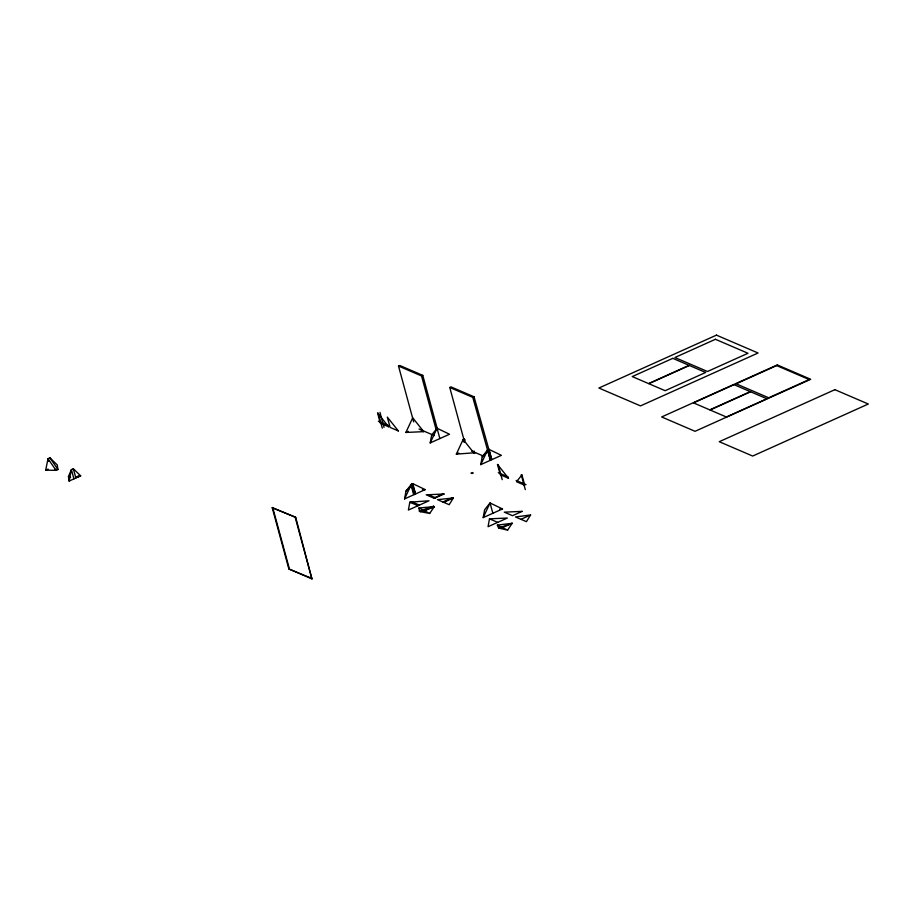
<?xml version="1.0" encoding="UTF-8"?>
<svg xmlns="http://www.w3.org/2000/svg" width="914" height="914" viewBox="0 0 914 914"><rect width="100%" height="100%" fill="white"/><g stroke="black" fill="none" stroke-linecap="round" stroke-linejoin="round"><path stroke-width="1.37" d="M404.582 498.907L405.999 491.035L411.414 484.249L412.762 483.643L425.204 489.618L404.582 498.907L411.414 484.249L414.213 494.565L413.562 494.28L410.98 484.797L412.328 484.192L415.562 493.96L412.762 483.643L407.347 490.43L405.999 491.035M409.815 502.186L408.398 510.046L429.009 500.769L409.815 502.186L418.029 505.716M430.22 442.913L431.648 435.041L437.052 428.255L449.494 434.241L430.22 442.913L437.052 428.255L439.863 438.571M480.775 464.62L482.192 456.76L487.608 449.974L488.956 449.368L501.386 455.343L480.775 464.62L487.608 449.974L490.407 460.279L472.778 397.35L449.757 387.467L464.563 441.965M483.209 517.61L484.637 509.749L490.041 502.963L502.483 508.938L483.209 517.61L490.041 502.963L492.852 513.28M489.481 518.832L488.065 526.704L507.339 518.032L489.481 518.832L497.696 522.362M45.7 470.15L47.996 458.702L49.927 457.834L57.262 464.952L57.925 469.476L55.994 470.333L45.7 470.15L48.111 469.065M69.11 481.05L71.406 469.602L73.326 468.733L80.672 475.851L69.11 481.05L68.447 476.537L71.406 469.602L73.92 478.89M405.885 432.459L412.717 417.801L423.73 431.648L405.885 432.459L408.295 431.374M475.52 452.704L456.326 454.121L463.158 439.474L464.506 438.869M453.344 498.004L449.185 504.699L437.475 499.661L453.344 498.004L443.713 502.346M530.588 514.97L526.43 521.666L515.473 516.958L530.588 514.97L520.946 519.312M507.567 530.154L512.194 523.299L497.365 525.104L498.61 528.041L507.567 530.154L497.365 525.104M429.671 513.474L434.333 506.596L418.966 507.99L419.4 511.223L420.12 511.589L429.671 513.474L418.966 507.99M486.636 452.27L482.192 456.76M413.676 421.902L398.504 366.046L399.761 365.486L422.782 375.368L437.223 428.506M398.504 366.046L421.537 375.94L422.782 375.368M449.757 387.467L451.013 386.896L474.035 396.79L491.755 459.673L488.956 449.368L487.173 450.511M472.778 397.35L474.035 396.79M272.212 507.67L295.725 517.347L311.903 578.87L288.87 568.976L272.212 507.67L295.725 517.347M464.038 440.582L465.386 439.965M456.326 454.121L458.737 453.036M472.858 451.653L474.206 451.048M406.65 490.224L407.998 489.618M482.843 455.949L484.192 455.332M489.436 458.668L490.692 458.097M413.882 493.332L415.23 492.726M490.075 459.045L491.424 458.44M413.562 494.28L414.91 493.674M489.755 460.005L491.104 459.399M470.984 473.132L472.332 472.527M471.967 473.555L473.315 472.949M410.797 502.609L412.145 502.003M417.378 505.431L418.726 504.825M433.75 498.061L442.616 494.074M288.87 568.976L312.382 578.653M442.947 502.014L452.579 497.673M424.633 510.892L420.12 511.589L434.333 506.596L424.29 510.949L423.582 510.595L432.516 506.63L433.225 506.984M422.451 489.744L425.204 489.618M499.741 509.064L502.483 508.938M55.343 469.419L57.925 469.476L49.927 457.834M78.09 475.806L80.672 475.851M76.17 476.674L78.741 476.72M471.533 450.968L484.329 456.463M419 429.009L434.356 435.601M421.388 430.643L423.73 431.648M378.362 421.217L388.21 425.456M498.279 472.732L508.127 476.959M516.147 480.433L526.007 484.66M451.813 498.027L452.579 498.347M428.323 494.714L435.555 497.822M444.101 501.489L444.867 501.82M411.163 501.58L419.377 505.111M68.447 476.537L70.641 477.474M474.172 453.31L463.158 439.474L463.855 442.045M55.994 470.333L47.996 458.702L48.716 461.353M521.231 474.64L525.287 489.596M498.153 464.7L502.209 479.656M421.537 375.94L436.344 430.437M379.973 412.408L384.04 427.364M378.236 413.197L382.292 428.152M295.245 517.564L311.903 578.87M272.692 507.453L289.35 568.759M73.326 468.733L75.851 478.022M521.917 474.937L516.501 481.724L524.716 485.243L521.917 474.937M716.45 335.13L598.887 388.027L640.508 405.896L758.06 353.01L716.45 335.13M672.795 358.345L632.271 376.579L648.563 383.583L689.087 365.349L672.795 358.345M715.434 339.288L674.909 357.511L707.47 371.495L747.983 353.272L715.434 339.288M689.362 365.463L648.849 383.697L665.141 390.701L705.654 372.466L689.362 365.463M444.044 494.006L434.401 498.347L426.187 494.817L444.044 494.006M777.288 364.926L661.656 416.955L695.063 431.305L810.695 379.276L777.288 364.926M734.033 384.645L693.509 402.88L709.801 409.883L750.314 391.649L734.033 384.645M776.66 365.589L736.147 383.811L768.708 397.796L809.221 379.573L776.66 365.589M750.6 391.763L710.075 409.998L726.367 417.001L766.892 398.767L750.6 391.763M522.157 511.36L512.526 515.69L504.311 512.16L522.157 511.36M834.893 389.672L719.261 441.702L752.668 456.052L868.3 404.022L834.893 389.672M433.613 506.242L423.936 510.538L419.4 511.223L433.613 506.242M512.194 523.299L502.449 527.618L498.61 528.041L512.194 523.299M425.787 510.389L421.148 510.606L425.787 510.389M388.564 426.747L380.35 423.216L377.551 412.899L388.564 426.747M398.344 430.94L390.129 427.421L387.33 417.104L398.344 430.94M508.481 478.251L500.266 474.72L497.467 464.415L508.481 478.251"/></g></svg>
